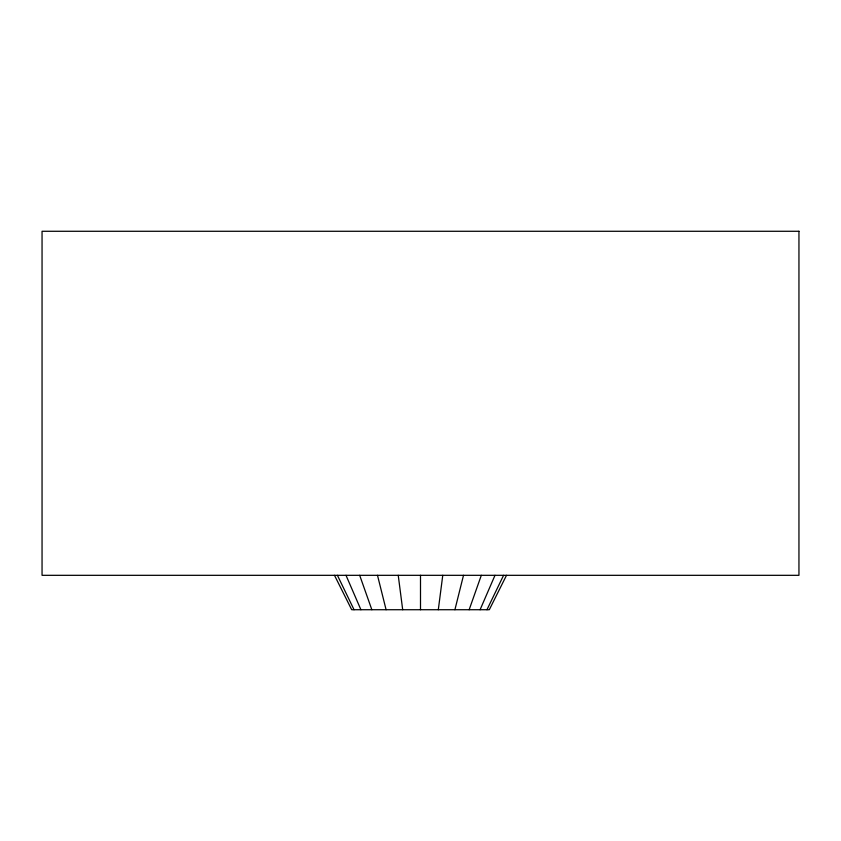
<?xml version="1.0" encoding="UTF-8"?>
<svg xmlns="http://www.w3.org/2000/svg" width="841" height="841" viewBox="0 0 841 841"><rect width="100%" height="100%" fill="white"/><g stroke="black" fill="none" stroke-linecap="round" stroke-linejoin="round"><path stroke-width="1.26" d="M438.308 609.725L442.765 575.318M454.907 609.725L463.507 575.318M469.152 609.725L481.315 575.318M480.095 609.725L494.992 575.318M486.96 609.725L503.58 575.318M506.513 575.318L489.304 609.725L351.696 609.725L334.487 575.318M337.42 575.318L354.04 609.725M346.008 575.318L360.905 609.725M359.685 575.318L371.848 609.725M377.493 575.318L386.093 609.725M398.235 575.318L402.692 609.725M420.5 575.318L420.5 609.725M798.95 231.275L42.05 231.275L42.05 575.318L798.95 575.318L798.95 231.275"/></g></svg>
